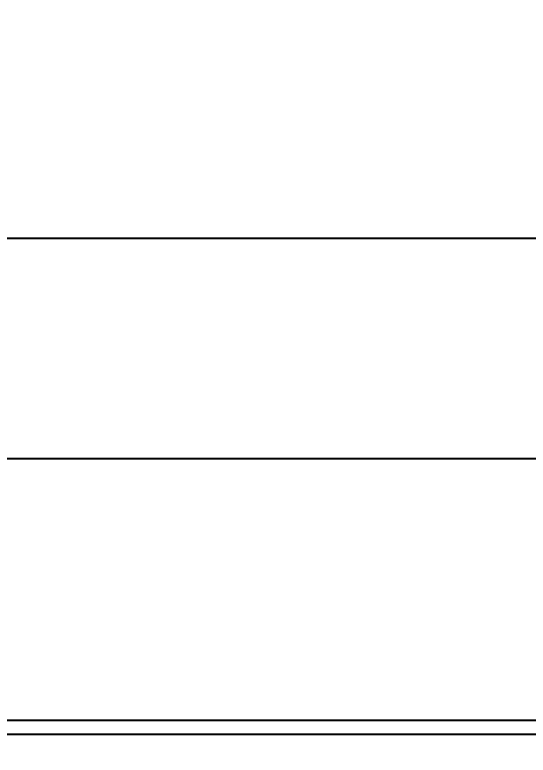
# Model space of a CAD drawing. Header units: millimetres. Extents: x -5505 to 394412, y -8522 to 584759.
# Drawn here: x 1983.8 to 2077, y 1092.3 to 1226.7 of the extents above; entities that cross this region are included whole.
import ezdxf

# ---------------------------------------------------------------- set-up
doc = ezdxf.new("R2010")
doc.units = ezdxf.units.MM
doc.linetypes.add('CEN', pattern=[62, 60, -1, 0, -1])
doc.layers.add('지시선', color=1, linetype='CEN', lineweight=20)
doc.styles.get("Standard").update_dxf_attribs({"font": 'arial.ttf'})
doc.dimstyles.new('COAD', dxfattribs={"dimtxt": 100, "dimasz": 100, "dimexe": 1.25, "dimexo": 0.625, "dimtad": 1, "dimtxsty": 'Standard', "dimcen": 0, "dimclrd": 161, "dimclre": 161, "dimclrt": 6, "dimadec": 0, "dimazin": 0, "dimtfac": 1, "dimtmove": 0, "dimatfit": 3, "dimfxl": 0, "dimlwd": 5, "dimarcsym": 0})
doc.dimstyles.new('양쪽화살표지름', dxfattribs={"dimtxt": 3.5, "dimasz": 3.5, "dimexe": 2, "dimexo": 1.5, "dimgap": 0.8, "dimtad": 1, "dimdsep": 46, "dimtxsty": 'Standard', "dimcen": 0, "dimclrd": 1, "dimclre": 1, "dimclrt": 2, "dimazin": 2, "dimtfac": 1, "dimtmove": 0, "dimatfit": 1, "dimfxl": 0, "dimlwd": 25, "dimlwe": 25, "dimarcsym": 0})

# ---------------------------------------------------------------- blocks, each defined once
blk = doc.blocks.new('Shaft_Bearing_C!')
for p, q in [((-169.97, -50), (-45, -50)), ((-45, -50), (37.6, -50)), ((-169.97, -90), (-45, -90)), ((-45, -90), (37.6, -90))]:
    blk.add_line(p, q)
blk = doc.blocks.new('C-1S DRUM RIGHT')
for p, q in [((-225.85, 51.62), (30, 51.62)), ((-225.85, 49.12), (30, 49.12))]:
    blk.add_line(p, q)
blk.add_blockref('Shaft_Bearing_C!', (30, 189.12))
blk = doc.blocks.new('*D281')
at = {"color": 161, "linetype": 'Continuous', "lineweight": -2, "transparency": 16777216}
for p, q in [((1655.52, 1299.89), (2949.19, 1299.89)), ((1655.52, 0), (2949.19, 0))]:
    blk.add_line(p, q, dxfattribs=at)
at = {"color": 161, "linetype": 'Continuous', "lineweight": 5, "transparency": 16777216}
blk.add_line((2947.94, 100), (2947.94, 1199.89), dxfattribs=at)
at = {"color": 161, "transparency": 16777216}
for points in [[(2931.27, 1199.89), (2964.6, 1199.89), (2947.94, 1299.89)], [(2931.27, 100), (2964.6, 100), (2947.94, 0)]]:
    blk.add_solid(points, dxfattribs=at)
at = {"color": 6, "transparency": 16777216, "insert": (2887.21, 649.95), "char_height": 100, "attachment_point": 5, "rotation": 90}
blk.add_mtext('1299,89', dxfattribs=at)
blk = doc.blocks.new('지시선_sheet')
at = {"layer": '지시선', "annotation_type": 0, "has_hookline": 1, "hookline_direction": 0, "text_width": 732.55}
blk.add_leader([(-4.31, 0.18), (588.07, 2.34), (1202.18, 1064.33), (1322.18, 1064.33)], dimstyle='양쪽화살표지름', override={"dimasz": 120, "dimgap": 0.8, "dimtad": 0}, dxfattribs=at)

msp = doc.modelspace()

# ---------------------------------------------------------------- block references
for name, p in [('지시선_sheet', (1799, 670)), ('C-1S DRUM RIGHT', (2059, 1047))]:
    msp.add_blockref(name, p)

# ---------------------------------------------------------------- dimensions: what is measured, and where the dimension line sits
dim = msp.add_linear_dim(base=(2947.935, 1299.891), p1=(1654.891, 0), p2=(1654.891, 1299.891), angle=90, dimstyle='COAD')
dim.commit()
dim.dimension.update_dxf_attribs({"geometry": '*D281', "text_midpoint": (2887.215, 649.945)})

doc.saveas('drawing.dxf')
